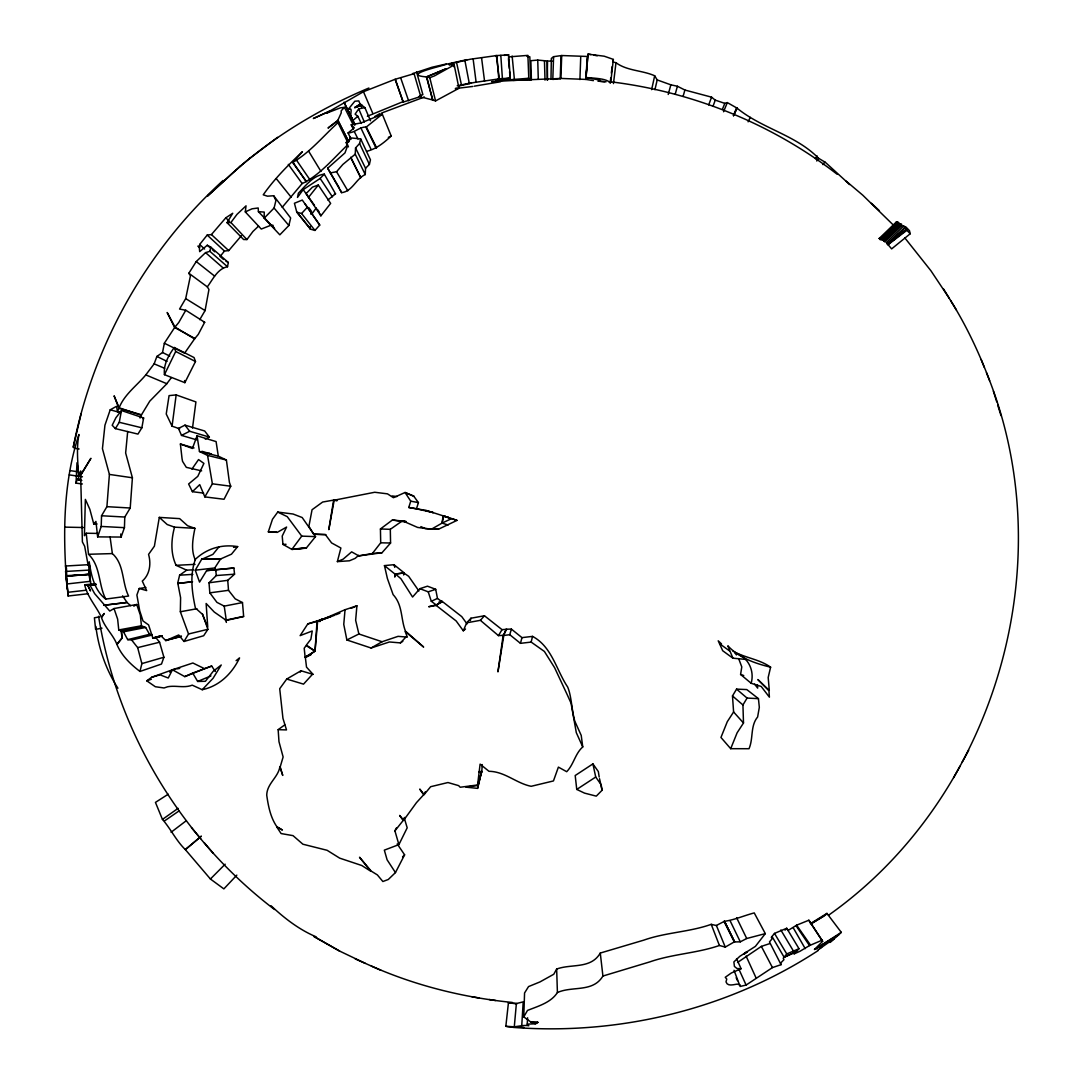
<?xml version="1.0" encoding="UTF-8"?>
<svg xmlns="http://www.w3.org/2000/svg" width="1083" height="1083" viewBox="0 0 1083 1083"><rect width="100%" height="100%" fill="white"/><g stroke="black" fill="none" stroke-linecap="round" stroke-linejoin="round"><path stroke-width="1.5" d="M66.429 567.83L67.146 588.949C62.882 537.534 62.584 483.898 78.951 434.486C76 449.729 78.369 465.094 78.626 480.135L81.807 480.459M547.213 80.115L547.538 60.986L552.533 61.244M550.99 79.276L551.342 58.428L553.589 56.668L561.698 55.531L587.311 56.465L585.822 79.411L560.899 78.436L552.804 79.452L553.589 56.668M733.597 711.978L732.487 695.949L736.562 689.126L746.783 689.573L758.438 698.643L759.318 707.334L757.613 717C750.14 726.03 753.511 738.457 749.016 748.719L730.7 748.691L720.953 737.455L727.289 721.698L733.597 711.978L743.493 722.997L737.117 732.798L730.7 748.691M145.894 587.473L139.22 588.489L136.891 595.014L139.707 610.758L143.01 620.952L148.588 624.918L152.893 638.253L162.112 635.911L152.893 638.253L160.866 635.707L165.794 640.595L178.709 634.976L184.002 641.474L188.537 633.988L180.347 611.746L180.604 597.735L177.747 582.952L179.616 575.195L186.682 570.186L193.316 569.78M164.44 374.664C163.33 364.578 168.515 355.427 174.282 347.521L194.047 357.552L195.495 361.505L184.855 382.665L164.44 374.664L175.703 351.474L174.282 347.521M734.017 970.287L740.122 986.464L746.106 985.056L772.45 967.593L781.06 964.669L780.586 963.139L783.916 959.714L783.253 958.225L786.745 953.933L798.997 948.708L786.732 928.253L774.494 933.397L771.34 937.323L772.044 938.866L769.485 941.939L781.06 964.669M127.686 431.481L125.642 452.978L132.41 477.779L130.217 508.008L124.775 517.038L124.437 527.665L121.106 537.06L97.646 536.884L101.206 526.433L101.545 515.752L106.906 506.668L109.41 474.422L102.438 448.673L104.943 425.199L110.222 409.794L116.571 406.315L117.478 411.581L120.7 412.501M347.819 142.604L338.004 122.636L338.086 120.443L328.027 128.051L337.761 120.497L341.213 112.903L341.199 110.777L344.475 107.325L352.99 124.396M527.611 1017.776L527.231 1024.125L535.923 1023.787L534.677 1023.421L537.872 1022.406L531.008 1022.135L523.766 1016.869L524.565 992.962L528.545 986.586L539.957 981.929L553.765 974.253L556.662 969.055C571.377 963.559 590.831 969.339 600.28 953.054L643.898 940.112C665.815 932.355 689.519 932.084 711.233 924.34L716.418 925.559L725.272 947.084L734.396 941.844L724.31 921.349L716.201 925.559M560.209 79.005L560.994 56.154M560.899 78.436L561.698 55.531M579.919 79.573L580.732 56.722M327.675 168.217L341.578 192.652C352.395 191.447 355.887 178.803 365.255 174.539L365.54 168.258L355.562 147.951L359.597 143.498L360.68 138.922L351.813 138.001L346.222 142.415L347.332 146.422L344.99 152.893L327.675 168.217L339.48 188.239M403.661 572.866L403.661 574.978L404.311 572.988L393.968 564.69L384.451 565.61L394.889 573.99L394.754 577.077L395.552 574.112L403.661 572.866L408.657 576.305L418.891 590.966M82.362 483.966L76.04 483.153L76.974 462.766L79.262 476.303L82.43 476.764M477.725 785.513L465.866 787.138L477.589 788.383L481.624 771.326L478.686 771.732M481.624 771.326L477.589 788.383M365.255 174.539L355.238 154.192L355.562 147.951M284.761 724.879L278.155 729.671L278.981 741.679L283.123 756.976L280.186 766.926L282.744 775.428L279.861 766.926C278.02 777.594 266.932 783.605 266.729 795.179C268.286 806.09 270.466 817.408 276.828 826.654L282.419 830.025L276.801 827.033L281.093 833.558L293.033 835.643L302.888 844.212L327.093 850.29L339.683 858.142L361.749 865.493L370.765 871.246L359.515 857.235L371.212 871.111L377.371 874.915L382.868 881.521L388.283 879.491L395.457 872.587L387.105 859.807L384.33 850.141L398.896 844.618L394.916 830.851L403.174 820.481L399.641 815.418L403.661 820.278L416.468 802.638L423.615 794.814L419.757 789.087L424.143 794.556L430.655 786.705L447.969 782.535L458.651 785.635L460.194 787.246L477.576 784.972L480.107 764.111L488.974 771.299C504.868 771.489 516.185 783.293 531.171 786.299L553.454 780.938L558.395 767.116L566.707 771.705C573.814 764.354 575.141 753.646 582.749 746.932L581.219 735.411L574.843 721.264C571.662 710.57 571.634 696.274 567.668 687.028C556.269 670.011 552.059 646.822 532.538 636.384L521.965 637.63L511.379 629.088L506.045 629.223L503.798 635.437L497.95 671.893L503.162 635.328L506.682 629.345L502.025 629.643L484.453 615.767L470.915 618.231L466.705 622.806L463.294 630.793L456.173 620.979L436.246 605.478L428.733 606.737L436.097 604.842L442.202 601.931L437.464 598.425L435.704 589.301L427.46 586.187L419.893 588.678L412.569 597.031L400.9 578.701L395.552 574.112M477.576 784.972L481.786 771.868L482.206 764.557M521.749 1025.56L523.211 1001.87L516.374 1003.562L508.414 1002.966L505.842 1026.264C513.491 1028.593 521.045 1024.423 528.815 1025.723L527.231 1024.125M329.246 617.093L317.048 621.398L315.018 651.167L305.365 657.516L306.516 667.128L312.743 674.019L303.524 684.131L286.724 679.055L279.712 688.707L282.947 718.34L286.508 729.915L278.155 729.671M732.853 651.005C744.901 657.99 759.21 659.046 770.609 667.182L768.185 677.471L769.296 690.399L757.87 679.555L768.93 690.805L769.404 697.168L761.2 686.473L751.142 683.265C754.824 670.539 747.974 656.582 734.843 652.819L736.481 654.944M334.837 615.185L317.603 621.52L315.018 651.167L305.122 657.11L304.201 648.216L306.164 645.59L315.018 651.167L306.394 645.048L310.875 639.214L312.229 630.996L300.126 635.64L307.802 623.903L330.762 616.565M382.082 641.745L358.893 633.988L355.644 620.302L356.916 605.803L345.044 609.715L343.758 624.363L346.871 639.972L371.09 648.013L382.082 641.745L398.084 636.344L407.384 637.115M514.263 1027.077L516.374 1003.562M95.873 626.488C98.458 648.054 106.026 669.822 117.925 688.219M258.566 226.13L252.935 231.464L246.924 239.56L243.621 239.533L227.037 222.665L232.737 213.256L225.833 217.791L211.429 234.564L207.205 235.065L199.665 244.46L199.732 247.614L198.04 246.003L199.38 248.007L199.678 251.622L207.273 245.232L210.738 247.1L228.31 262.479L227.511 266.743C217.575 268.652 212.782 279.522 207.327 286.873L208.951 289.486L205.08 310.591L199.732 319.675M610.758 82.24L613.344 59.375L604.233 56.208L587.988 54.15L586.025 77.489C592.767 78.233 607.577 78.193 610.352 83.242M273.593 227.416L272.957 225.278L271.346 225.074L261.274 229.054L245.299 211.916L246.031 205.838L236.96 214.407L230.909 222.516L227.037 222.665M610.365 81.157L610.744 77.949M611.326 73.13L612.112 66.699M613.465 83.594L615.983 62.719L612.694 61.88L613.371 59.497M192.503 428.096L195.915 401.928L176.163 394.902L169.07 395.62L166.24 414.004L172.062 426.174L179.683 428.8M172.062 426.174L176.163 394.902M347.602 144.865C334.268 157.631 322.084 172.305 306.151 181.592L292.924 162.315L302.401 151.728C288.24 165.049 274.581 178.614 263.237 194.818L267.447 196.185L273.674 195.739L290.65 217.981L288.877 225.481L279.834 234.835L264.198 218.13L264.225 212.078L258.417 211.672L258.187 207.977L252.014 208.816L245.299 211.916M333.618 500.089L322.653 502.038L312.053 509.741L308.899 526.311L313.637 534.19L325.36 534.569L331.601 542.935L340.888 548.012L337.368 561.603L343.135 559.166L351.65 551.856L358.811 555.877L372.376 553.508L380.702 542.8L380.431 528.964L392.412 520.002L403.187 521.113L417.618 527.435L431.4 529.208L442.054 523.103L443.082 515.887L449.783 517.972L426.418 510.472L408.765 507.467L410.741 501.172L405.042 492.494L393.44 497.706L387.484 493.848L374.718 492.264L334.187 500.197L328.812 529.641L333.618 500.089L336.854 500.576M115.394 428.624L119.265 422.302L121.472 410.538L143.619 417.997L141.859 427.812L137.961 434.093L115.394 428.624L112.199 425.267L115.895 417.754L121.472 410.538M174.647 327.526L164.345 343.23L184.584 353.18L194.872 338.451L174.647 327.526L167.175 312.5L174.999 327.052L194.52 338.911L198.284 334.376L204.673 322.26L185.775 310.239L179.561 309.061L185.694 298.61L190.432 275.84L188.835 273.254L196.24 261.558L205.567 252.623L209.885 251.337L227.511 266.743M446.264 63.978L431.941 67.268L412.542 73.658L414.099 73.685L420.732 96.482L403.214 102.1L395.119 79.289L363.468 91.717L329.949 110.967L313.339 118.521L329.787 111.116L327.039 112.984L340.346 107.867L344.475 107.325M139.22 588.489L146.665 590.587L142.293 581.084C149.887 574.586 151.241 563.593 148.561 554.401L154.395 546.17L159.296 517.39L179.656 518.635L187.603 525.742L194.926 528.342C192.842 538.698 190.716 549.934 195.306 559.938M145.88 374.921L166.863 383.734L149.765 401.157L141.21 415.249L119.116 407.79C124.491 394.347 136.702 385.765 145.731 374.975L154.152 363.847L156.886 356.442L162.531 352.53L164.345 343.23M209.885 251.337L210.738 247.1M194.926 528.342L174.539 527.15C171.141 539.713 170.437 553.264 176.096 565.326L186.682 570.186M310.943 214.258L311.525 211.415L308.723 207.503M651.641 89.645L654.673 75.769C642.246 70.233 627.125 70.964 615.983 62.719M121.499 631.064L123.476 631.809L127.686 639.633L131.652 640.026L137.663 647.62L141.873 663.608L139.978 671.446C130.529 664.285 121.675 655.729 116.991 644.629L122.041 638.049L121.499 631.064L143.673 626.759L145.663 627.477L149.549 634.327L152.216 634.584M365.54 168.258L369.398 164.426L370.454 159.81L360.68 138.922M654.931 89.713L657.191 79.925L654.673 75.769M81.076 413.909L73.211 447.374C93.138 345.396 146.232 250.376 223.139 180.441M448.118 524.998L442.054 523.103L443.732 516.009L456.985 520.395L438.574 529.167L431.4 529.208M582.749 746.932L576.305 732.65L571.052 703.192L567.533 695.367L554.591 667.669L544.397 651.452L531.157 642.084L532.538 636.384M264.198 218.13L274.08 208.044L275.921 200.558L273.674 195.739M470.347 620.559L470.915 618.231M79.262 476.303L80.67 470.956L80.656 474.963L90.918 458.299L80.656 475.342L82.389 541.933L84.677 546.306L88.17 565.421L89.239 561.806C91.162 575.181 94.397 590.492 105.714 599.075L128.593 596.043C121.756 582.343 124.518 564.365 112.361 553.589L110.046 536.762M531.157 642.084L520.463 643.343L521.965 637.63M751.142 683.265L740.582 674.452L741.787 666.925L738.66 658.599M668.225 94.465L670.851 84.826L657.191 79.925M675.21 94.289L677.389 86.247L670.851 84.826M683.102 96.346L684.903 90.038L677.389 86.247M503.798 635.437L509.768 634.706L511.379 629.088M76.04 483.153L77.299 479.024L80.467 479.417M408.765 507.467L416.468 508.834L418.417 502.593L413.625 496L405.042 492.494L414.22 496.461M354.804 125.303L347.887 109.749L354.831 101.22L358.811 100.909L360.098 104.171L354.71 107.61L361.857 105.308L364.89 107.623L370.494 120.768M203.618 493.103L192.408 491.696L199.719 484.629L204.836 496.894L224.046 499.263L230.747 486.226L229.406 482.341L226.401 460.031L218.306 456.133L216.086 441.58L197.065 435.799L192.422 448.457L180.387 444.016L182.052 458.678L182.553 461.358L186.317 467.342L201.641 470.875M712.993 106.337L715.254 100.137L711.558 97.159L684.903 90.038M708.715 104.916L711.558 97.159M306.056 548.336L315.519 536.626L302.171 517.525L293.06 514.019L277.722 512.083L272.483 519.271L268.327 531.821L277.262 532.376L286.602 527.055L282.216 536.071L282.934 544.383L291.923 549.419L306.448 548.12M155.559 637.21L159.58 642.233L163.899 657.246L161.502 664.041L139.978 671.446M722.32 109.464L724.825 103.372L727.316 102.587L736.968 108.083C761.809 128.566 796.073 135.023 818.545 158.28L825.3 162.288L846.974 182.079M723.552 111.752L727.316 102.587M117.478 411.581L118.873 408.291L114.094 395.823L119.116 407.79M140.059 418.024L141.453 414.762L118.873 408.291M733.381 115.57L736.643 107.975M424.143 794.556L425.402 791.7M195.265 570.172L201.709 559.234L220.58 558.977L231.491 554.171L237.678 546.604C221.88 544.045 206.921 548.377 195.387 559.302C189.674 575.168 191.935 591.914 195.387 607.996L202.453 614.318L207.746 627.179L206.136 603.488L214.258 612.044L226.293 620.41L243.661 616.565L242.484 602.568L235.214 598.845L228.513 590.316L227.741 580.326L234.551 574.193L233.887 568.02L206.623 570.633L199.556 582.099L195.265 570.172L214.759 567.979L220.58 558.977M403.661 820.278L405.001 817.435M828.441 915.325L830.945 913.524C996.536 794.936 1063.723 561.035 986.464 372.687M282.203 207.327L302.171 183.541L306.462 181.551L292.613 162.369M748.109 121.81L750.289 117.37M398.896 844.618L407.194 827.818L404.243 817.936M215.327 671.46L211.659 666.059L204.619 668.725L192.869 662.999L172.441 669.781L168.258 678.012L160.04 674.844L151.647 677.281L146.774 680.828L155.329 686.73L164.061 687.962L167.675 686.757C175.879 685.173 184.124 688.368 192.232 685.16L202.223 689.709C219.551 686.04 232.087 673.45 239.573 657.936L236.108 660.657M395.457 872.587L404.609 854.825L397.204 843.901M403.174 820.481L404.69 817.557M394.916 830.851L396.446 827.926M350.432 137.162L348.875 141.738L337.761 120.497M953.676 777.648L959.985 766.236M962.164 762.134L968.703 750.289M300.208 672.177L300.993 670.77L313.136 674.411M204.836 496.894L212.376 483.817L207.557 455.401L199.462 451.489L197.065 435.799M185.775 310.239L178.776 322.477L174.999 327.052M466.705 622.806L480.378 620.329L498.451 635.626L502.025 629.643M743.493 722.997L742.938 704.965L747.067 698.075L758.438 698.643M523.766 1016.869L527.502 1010.425C538.061 1006.202 551.057 1002.601 557.407 992.542C572.42 985.747 592.902 992.786 602.92 976.04L649.759 961.907C672.435 953.961 696.897 953.297 719.41 945.486L725.272 947.084M350.987 138.99L348.076 132.911C354.764 132.898 359.245 126.941 365.878 127.009L376.532 147.938L366.203 127.09L382.285 114.189L391.207 135.984C383.896 142.848 376.261 149.007 366.541 151.363M319.878 621.628L321.583 619.043M816.758 161.001L818.545 158.28M815.404 158.7L817.191 155.979M330.369 172.928L336.542 171.723L342.851 164.454L355.238 154.192M191.921 469.101L198.555 459.571L203.915 463.402L197.796 476.344L188.618 483.993L192.408 491.696M320.879 215.828L330.64 203.401L318.294 185.031L312.473 187.129L306.083 193.613L320.879 215.828L320.108 214.001M822.918 164.63L824.826 161.963M308.438 197.472L318.294 185.031M311.593 214.393L316.277 207.909M324.291 174.133L320.135 178.451L303.186 189.633L297.5 197.431L298.407 193.167C305.677 185.721 313.231 175.432 324.291 174.133L335.527 193.83L327.851 200.017M98.012 533.432L86.22 533.229L84.393 535.706L85.367 499.385L89.848 509.321L93.761 523.955L97.104 523.996M292.924 162.315C310.225 152.202 323.194 136.187 338.004 122.636M166.796 383.707L171.398 377.601M315.519 536.626L301.737 536.126L292.126 549.067L305.947 548.079M364.89 107.623L358.717 108.869L355.116 114.148L357.837 116.301L361.329 123.476M765.302 933.627L746.715 938.514L740.285 941.831L734.558 941.939L724.31 921.349C734.409 919.941 744.129 915.568 754.242 912.915L765.302 933.627L755.406 946.366L739.784 956.343L733.881 961.921L734.423 966.429L737.022 968.54L741.083 968.716L736.562 958.617M788.072 930.473L796.628 925.18L808.852 920.225L822.633 941.317L814.43 949.534L838.878 934.683L841.288 932.341L826.938 913.389L825.138 915.338M220.715 255.737L224.465 251.053L228.716 250.606L241.401 235.728M310.361 229.122L314.95 230.435L319.729 225.061L302.292 200.057L294.427 203.266L296.756 212.065L310.361 229.122L310.076 226.482M219.091 546.739L212.891 554.374L201.952 559.221M796.019 925.694L809.515 945.567L799.999 951.253L793.934 953.988L796.249 951.754L784.119 957.25L772.057 936.538M93.761 523.955L95.927 521.437L97.646 536.884M358.811 555.877L382.015 552.723L390.57 543.016L390.313 529.33L401.522 521.451L406.084 521.925M202.223 689.709L213.067 678.296L221.243 664.989L213.175 671.338L205.404 681.288L197.661 681.451L192.693 673.057L184.773 676.618L172.441 669.781M785.026 930.162L786.732 928.253M480.378 620.329L484.453 615.767M310.523 228.933L296.986 212.227L301.575 213.5L307.152 207.489M798.997 948.708L796.398 951.551L784.119 957.25M236.825 875.132L223.87 888.886L210.413 879.003L185.342 849.6C176.163 840.76 170.545 828.522 162.45 819.425L155.451 802.395L168.244 794.191M234.551 574.193L216.302 575.533L209.019 582.776L209.818 592.848L216.938 602.365L224.222 606.128L242.484 602.568M371.09 648.013L389.433 641.975L400.399 642.896L406.897 636.019L405.164 631.457L423.656 647.065L405.448 631.105C400.642 618.894 402.89 605.153 393.102 594.608L387.389 578.484L384.451 565.61M210.413 879.003L225.156 864.193M592.915 763.894L595.718 777.025L601.173 784.742L602.053 790.279L596.286 796.14L584.536 793.122L576.752 789.426L575.195 775.523L592.915 763.894L598.33 771.556L599.197 777.053M142.875 418.728L143.619 417.997M402.551 856.856L404.609 854.825M202.507 614.047L207.895 629.304L203.658 635.735L184.002 641.474M879.288 238.395L896.331 221.988L897.293 222.462L880.262 239.641L879.288 238.395L880.262 239.641M880.506 238.287L897.536 221.907L899.269 223.409L882.239 239.79L880.506 238.287L882.239 239.79M880.249 238.856L897.293 222.462M893.448 231.816L895.749 229.61M886.395 242.646L903.601 226.076L905.943 227.037L909.503 230.706L910.167 233.793L891.62 248.887L886.395 242.646L887.979 242.998M881.413 239.722L899.269 223.409M883.132 240.128L900.163 223.748L901.476 224.073L901.801 225.535L884.757 241.902L883.132 240.128L884.27 240.656M883.62 241.13L900.65 224.763L900.163 223.748M887.302 243.959L904.914 227.674L903.601 226.076M809.515 945.567L822.119 940.193M358.757 555.281L355.129 558.381L349.416 560.791L337.368 561.603M352.516 120.782L357.837 116.301M240.656 165.875L207.543 196.037L224.235 180.712C266.12 141.128 315.843 110.317 368.883 88.021M239.478 166.863L250.539 157.698M769.986 943.523L761.363 946.38L737.55 962.476M348.076 132.911L354.303 127.835L351.23 124.802L361.356 122.853L382.285 114.189M463.294 630.793L465.5 629.02M169.665 672.123L172.698 669.7L175.663 669.145M906.309 229.867L887.735 244.568L906.187 229.542L904.914 227.674L887.397 244.176L906.187 229.542L910.167 233.793M887.952 244.772L906.837 230.327M171.087 832.272L186.384 820.63M817.597 950.278L821.618 947.219M249.049 158.903L277.546 137.351M819.845 948.6L834.14 938.636L829.903 942.481L838.662 934.886L814.863 949.385L841.288 932.341M436.246 605.478L442.067 601.295L461.764 616.633L467.057 623.916M162.45 819.425L178.099 808.338M810.355 923.677L826.938 913.389M595.718 777.025L576.752 789.426M164.711 820.779L179.033 810.937M400.399 642.896L402.835 641.285M360.409 104.13L354.71 107.61L361.979 105.132L360.409 104.13L361.614 107.082M818.193 950.522C728.602 1009.153 619.503 1035.578 512.963 1027.374M811.573 923.461L825.354 915.121M811.478 923.542L823.77 916.15M114.026 608.538L109.762 611.056L94.668 593.66L89.93 585.104L87.669 584.793L90.498 590.939L87.615 585.28L84.677 584.806C87.385 597.058 96.306 606.25 101.382 617.256L104.212 613.465L101.518 617.73C104.807 627.612 113.025 634.597 116.829 644.182L122.041 638.049L121.242 631.01L118.764 629.954L117.641 619.151L114.026 608.538L136.702 604.49L140.33 615.049L141.44 625.784L143.931 626.827L121.242 631.01M374.637 116.598L380.079 113.498M133.818 606.169L136.702 604.49M286.724 679.055L300.993 670.77M305.365 657.516L310.862 654.701M367.394 116.247L403.431 101.491M209.371 437.085L204.673 430.993L184.99 425.145L178.478 428.421L181.511 435.407L189.674 431.264L209.371 437.085L205.296 439.129M346.871 639.972L358.893 633.988M388.323 137.365L391.207 135.984M442.054 523.103L451.665 518.581L456.985 520.395M419.893 588.678L428.218 591.832L431.305 601.295L437.464 598.425M345.044 609.715L317.603 621.52M351.203 608.348L356.916 605.803M741.083 968.716L731.242 973.048L725.258 977.286L726.774 979.059L726.003 981.861C727.424 986.87 733.827 984.447 737.361 984.109L740.109 984.989M305.122 657.11L310.821 654.619M453.763 66.713L453.168 63.613L448.944 64.723L454.183 64.939L458.962 88.292L435.556 100.922L432.537 100.029L426.756 76.852L445.885 68.852L426.431 76.879C400.696 74.971 441.512 66.225 446.683 64.181L467.166 59.619M197.661 681.451L210.955 675.9M336.096 614.67L339.9 613.14M454.183 64.939L434.54 75.864L429.775 77.678L426.756 76.852M381.622 113.025L424.387 96.996M184.773 676.618L204.619 668.725M395.119 79.289L414.099 73.685M192.693 673.057L211.659 666.059M151.647 677.281L172.698 669.7M146.774 680.828L151.39 679.231M428.218 591.832L435.704 589.301M508.306 56.925L527.895 55.382L528.788 78.26L526.46 78.964L530.697 79.56L529.817 56.79L526.974 56.357M206.623 570.633L233.887 568.02M141.873 663.608L163.899 657.246M459.043 85.99L473.569 82.592L499.304 78.829L496.352 55.612L495.554 55.666L508.658 54.827L510.255 78.098L495.852 80.034L502.174 80.372L528.788 78.26M165.794 640.595L181.389 636.263M307.802 623.903L317.048 621.398M496.352 55.612L470.401 59.213L451.137 63.653L453.168 63.613M438.886 602.134L442.067 601.295M347.887 109.749C354.479 105.944 348.279 115.84 352.232 118.264M152.893 638.253L162.071 635.951M165.645 640.31L181.43 636.357M137.663 647.62L159.58 642.233M127.686 639.633L149.549 634.327M131.652 640.026L151.986 635.085M188.537 633.988L207.895 629.304M152.879 637.86L161.123 635.938M457.216 85.76L471.186 82.877M225.724 620.139L243.54 616.376M123.476 631.809L145.663 627.477M334.376 194.047L335.527 193.83M455.307 88.765L457.567 88.346M101.992 628.181L95.602 629.358L94.411 617.784L99.23 616.958M118.764 629.954L141.44 625.784M177.152 668.861L179.724 668.387M233.549 547.362L237.678 546.604M180.347 611.746L196.889 608.754M474.273 86.18L500.536 81.753L491.641 81.631L530.697 79.56M478.835 772.274L481.786 771.868M472.743 86.45L459.165 88.116M209.818 592.848L228.513 590.316M504.177 55.409L508.658 54.827M209.019 582.776L227.741 580.326M126.982 602.473L103.86 605.262L126.982 602.473L130.61 605.654M192.395 581.747L177.774 583.453L192.517 581.733M88.237 593.714L68.134 596.016L67.985 592.293L86.45 590.194M89.943 581.585L89.117 570.091L65.616 571.458L66.984 583.967L90.485 581.3L90.877 584.63M291.923 549.419L306.015 547.89M394.889 573.99L404.311 572.988M84.677 584.806L95.724 583.642M87.615 585.28L95.534 584.427M499.304 78.829L498.166 78.883L510.255 78.098M547.578 80.128L547.037 60.973L537.737 60.079L530.86 60.702L531.401 79.885M372.376 553.508L382.015 552.723M90.485 581.3L89.347 574.342L65.806 576.224L89.347 574.342L89.117 570.091M512.922 80.399L559.437 78.517M89.93 585.104L96.252 584.685M498.451 635.626L503.162 635.328M179.616 575.195L192.869 574.369M65.386 566.03L88.82 564.663L89.226 571.418M65.779 575.723L89.347 574.342M176.096 565.326L195.075 564.351M268.327 531.821L276.436 531.848M282.934 544.383L286.034 544.289M86.22 533.229L88.522 554.279L112.361 553.589M201.709 559.234L220.742 559.072M455.591 88.319L458.962 88.292M435.068 529.154L438.574 529.167M64.98 527.137L83.323 527.516M380.702 542.8L390.57 543.016M380.431 528.964L390.313 529.33M313.637 534.19L325.807 534.65M101.206 526.433L124.437 527.665M420.732 96.482L419.175 96.387L422.871 94.654L416.562 71.898M101.545 515.752L124.775 517.038M523.996 1027.456L505.842 1026.264M517.146 1003.643L508.414 1002.966M106.906 506.668L130.217 508.008M430.154 528.87L425.226 528.585L420.867 526.595M604.544 81.712L598.33 81.198L599.928 80.156L586.025 77.489L587.988 54.15L590.98 54.583M598.209 81.13L606.047 81.821M721.508 643.911L718.205 640.811L722.699 650.734L732.893 658.18L745.943 659.439M371.334 966.05C415.926 985.801 463.862 997.619 512.354 1002.452M392.195 495.96L396.933 496.542M585.822 79.411L593.457 80.629M212.376 483.817L230.747 486.226M608.957 81.604C691.509 91.27 771.434 123.421 837.213 174.309M109.41 474.422L132.41 477.779M334.187 500.197L337.138 500.63M70.165 470.618L76.852 471.619M69.285 474.882L77.624 476.127M392.412 520.002L401.522 521.451M472.039 996.82L479.255 997.971M489.205 999.501L495.689 1000.53M74.104 448.105L79.1 448.998M410.741 501.172L418.417 502.593M593.822 55.098L597.207 55.829M416.468 508.834L433.281 512.611L425.578 510.54M423.223 97.538L432.862 100.015L426.431 76.879M770.609 667.182C754.946 663.405 738.972 657.814 727.844 645.806L732.893 658.18M366.203 127.09L376.058 148.1M119.265 422.302L141.859 427.812M199.462 451.489L218.306 456.133M207.557 455.401L226.401 460.031M203.523 321.949L204.673 322.26M110.222 409.794L119.969 412.528M180.387 444.016L194.033 447.956M181.511 435.407L196.659 439.847M201.952 451.3L211.483 454.143L208.965 453.154M715.254 100.137L724.825 103.372M443.732 516.009L449.147 517.864M740.582 674.452L743.75 675.548M174.539 527.15L167.215 524.538L159.296 517.39M154.152 363.847L164.616 368.288M339.615 951.077L314.124 936.592L339.615 951.077L365.337 963.369M355.197 958.902L380.891 970.273M274.608 228.581L258.417 211.672M316.195 936.863C299.246 929.715 284.396 918.262 271.048 905.74M277.722 512.083L287.239 516.645L301.737 536.126M156.886 356.442L167.012 361.384M162.531 352.53L169.774 356.063M175.703 351.474L195.495 361.505M225.968 261.206L228.31 262.479M185.694 298.61L205.08 310.591M900.65 224.763L901.801 225.535M720.398 644.29L729.414 650.802M188.835 273.254L207.327 286.873M431.305 601.295L436.097 604.842M196.24 261.558L214.556 276.057M509.768 634.706L520.463 643.343M77.299 479.024L78.626 480.135M274.513 909.503C181.538 838.716 117.072 731.742 98.594 616.308M846.175 181.145L862.785 195.197L894.45 226.144M736.562 689.126L747.067 698.075M732.487 695.949L742.938 704.965M205.567 252.623L223.166 267.988M207.273 245.232L209.777 247.425M212.282 249.618L214.786 251.811M219.795 256.197L223.558 259.473M199.665 244.46L204.606 249.022M207.205 235.065L224.465 251.053M211.429 234.564L228.716 250.606M871.436 203.293L879.41 210.725M225.833 217.791L229.366 221.392M847.38 182.418L849.451 184.57M230.909 222.516L246.924 239.56M904.63 237.651L930.92 270.75L949.358 298.421M274.08 208.044L288.877 225.481M204.335 842.818L213.256 853.377M191.474 827.656L200.666 838.553M276.341 178.722L291.178 197.228M896.331 221.988L897.306 223.233M301.575 213.5L314.95 230.435M754.607 684.145L757.667 688.125L757.423 684.97M184.99 425.145L189.674 431.264M288.322 164.386L302.171 183.541M305.122 203.97L319.729 225.061M303.186 189.633L314.517 205.377M317.319 209.303L319.201 211.916M796.628 925.18L810.328 944.823M88.522 554.279C100.787 566.138 98.309 584.603 105.714 599.075M296.85 160.663L310.063 179.954M122.582 595.826L126.941 602.31M320.135 178.451L332.427 196.822M822.633 941.317L808.852 920.225M897.536 221.907L898.457 223.328M950.59 300.519C966.374 325.726 979.086 352.774 989.591 380.58M943.55 288.985L956.438 310.022M308.79 151.43L320.947 171.398M780.857 930.013L793.135 950.536M774.494 933.397L786.745 953.933M336.542 171.723L347.819 190.798M793.284 927.874L805.21 948.627M761.363 946.38L772.45 967.593M724.067 921.403L734.558 941.939L724.486 921.24M346.222 142.415L348.455 146.882M354.303 131.557L357.986 138.976M338.086 120.443L348.564 141.778M736.602 917.68L746.715 938.514M730.213 920.97L740.285 941.831M351.23 124.802L353.396 129.337M340.184 189.715L341.578 192.652M360.829 127.808L370.941 149.116M359.597 143.498L369.398 164.426M746.079 956.059L756.056 977.908M738.877 969.136L746.106 985.056M736.169 977.746L737.482 980.656M363.468 91.717L372.836 113.498M358.717 108.869L364.321 121.986M225.237 619.598L226.401 622.427M981.171 359.515L984.298 367.381M711.233 924.34L719.41 945.486M214.759 567.979L215.828 570.931M395.444 79.695L403.214 102.1M400.818 78.274L408.589 100.733M993.382 391.166L996.739 401.834M997.646 404.934L1001.003 415.601M393.968 564.69L394.781 567.343M420.759 94.938L421.707 98.052M429.775 77.678L435.556 100.922M456.512 62.205L461.534 85.327M599.549 778.704L602.053 790.279M68.134 596.016L65.616 571.458M226.293 620.41L224.222 606.128M464.891 60.486L469.332 83.675M481.556 57.751L484.561 81.157M473.109 58.82L476.114 82.213M184.584 380.539L184.855 382.665M66.984 583.967L67.985 592.293M600.28 953.054L602.92 976.04M120.755 533.987L121.106 537.06M215.639 569.292L216.302 575.533M89.984 581.151L89.483 576.413M512.137 56.072L514.357 79.018M508.441 58.55L509.281 68.337M509.565 71.6L510.269 79.749M496.867 55.558L498.789 78.883M500.806 55.382L502.417 78.653M556.662 969.055L557.407 992.542M544.465 60.959L545.006 80.128M537.737 60.079L538.292 79.289M89.551 565.136L89.821 581.178M736.968 108.083L733.57 115.664L736.968 108.083M746.674 951.646L744.251 953.961L747.365 952.065L746.674 951.646M201.208 836.266L185.342 849.6L201.221 836.279M354.52 123.8L344.069 102.371L354.52 123.8M537.872 1022.406L534.285 1023.381L531.13 1022.23L537.872 1022.406M406.179 521.586L403.187 521.113L406.166 521.613M360.774 177.639L350.675 157.265L360.72 177.598"/></g></svg>
